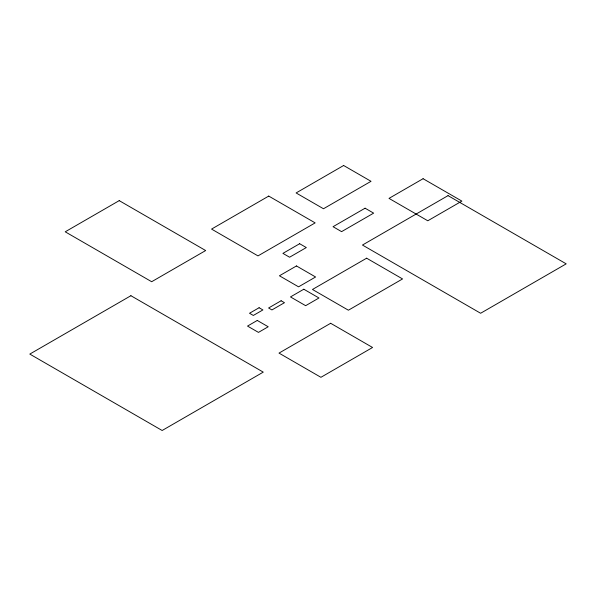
<?xml version="1.0" encoding="UTF-8"?>
<svg xmlns="http://www.w3.org/2000/svg" width="596" height="596" viewBox="0 0 596 596"><rect width="100%" height="100%" fill="white"/><g stroke="black" fill="none" stroke-linecap="round" stroke-linejoin="round"><path stroke-width="0.89" d="M119.215 200.636L65.217 231.807L151.667 281.722L205.665 250.543L119.215 200.636M268.729 196.084L211.558 229.088L257.979 255.893L315.15 222.889L268.729 196.084M343.639 165.502L296.108 192.948L323.486 208.756L371.025 181.311L343.639 165.502M130.904 295.713L29.8 354.084L162.149 430.498L263.253 372.127L130.904 295.713M299.654 243.719L282.921 253.375L289.582 257.226L306.314 247.564L299.654 243.719M365.087 208.198L333.045 226.704L341.59 231.643L373.64 213.137L365.087 208.198M423.085 178.711L389.002 198.386L427.786 220.781L461.878 201.105L423.085 178.711M296.465 265.95L279.427 275.784L298.559 286.832L315.597 276.991L296.465 265.95M448.036 195.63L362.457 245.045L480.622 313.265L566.2 263.849L448.036 195.63M259.089 307.737L249.515 313.258L253.33 315.455L262.896 309.935L259.089 307.737M281.118 300.764L268.587 307.998L271.932 309.935L284.471 302.694L281.118 300.764M303.811 289.224L290.475 296.927L305.651 305.681L318.979 297.985L303.811 289.224M257.271 320.447L247.519 326.079L258.463 332.397L268.207 326.764L257.271 320.447M366.629 258.195L312.468 289.47L348.392 310.211L402.561 278.943L366.629 258.195M330.653 323.278L279.002 353.1L320.916 377.305L372.575 347.483L330.653 323.278"/></g></svg>
